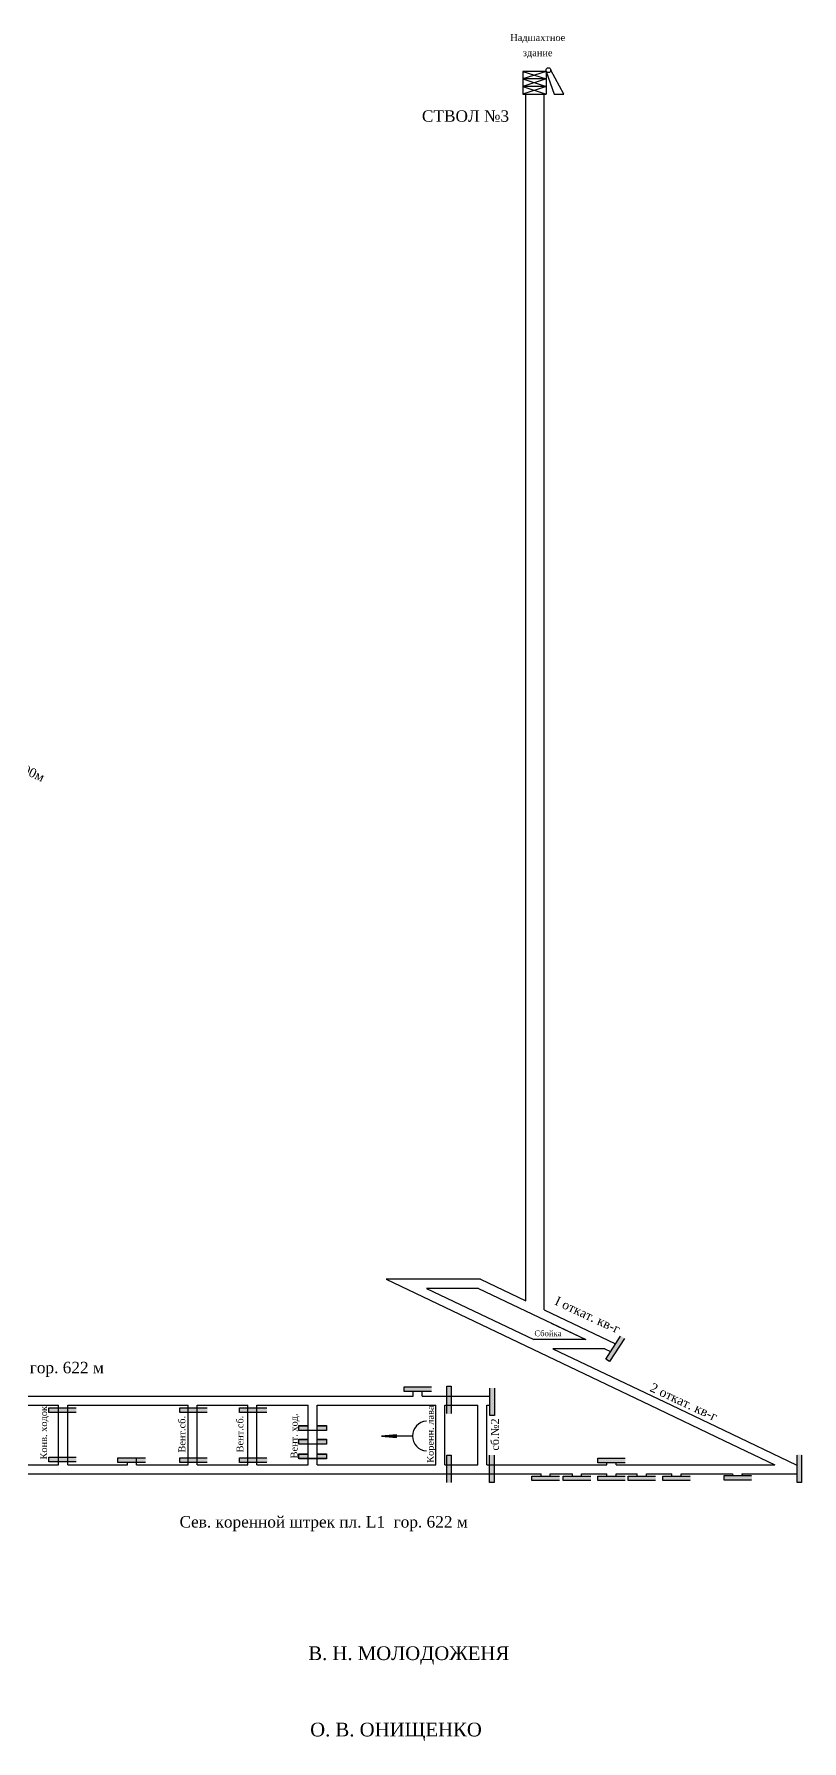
# Model space of a CAD drawing. Header units: millimetres. Extents: x -1215 to 285, y -425 to 439.
# Drawn here: x -51 to 285, y -425 to 322 of the extents above; entities that cross this region are included whole.
import ezdxf

# ---------------------------------------------------------------- set-up
doc = ezdxf.new("R2010")
doc.units = ezdxf.units.MM
for name, color, linetype in [('Двери', 7, 'Continuous'), ('Перемычки 01', 7, 'Continuous'), ('Подписи', 7, 'Continuous')]:
    doc.layers.add(name, color=color, linetype=linetype)
doc.styles.get("Standard").update_dxf_attribs({"font": 'TIMES.TTF', "height": 10})

msp = doc.modelspace()

# ---------------------------------------------------------------- hatches: boundary and pattern name
msp.add_hatch(color=256).paths.add_polyline_path([(107.47, -291.77), (107.47, -290.57), (100.91, -291.21)])
at = {"layer": 'Двери'}
h = msp.add_hatch(color=256, dxfattribs=at)
h.paths.add_polyline_path([(68.74, -286.61), (64.64, -286.61), (64.64, -288.81), (68.74, -288.81), (68.74, -288.71), (64.74, -288.71), (64.74, -286.71), (68.74, -286.71)])
h.paths.add_polyline_path([(72.74, -288.71), (68.74, -288.71), (68.74, -288.81), (72.74, -288.81)])
h.paths.add_polyline_path([(76.84, -286.61), (72.74, -286.61), (72.74, -286.71), (76.74, -286.71), (76.74, -288.71), (72.74, -288.71), (72.74, -288.81), (76.84, -288.81)])
h = msp.add_hatch(color=3, dxfattribs=at)
h.paths.add_polyline_path([(64.74, -286.71), (64.74, -288.71), (68.74, -288.71), (68.74, -286.71)])
h.paths.add_polyline_path([(76.74, -288.71), (76.74, -286.71), (72.74, -286.71), (72.74, -288.71)])
h = msp.add_hatch(color=256, dxfattribs=at)
h.paths.add_polyline_path([(68.74, -292.56), (64.64, -292.56), (64.64, -294.76), (68.74, -294.76), (68.74, -294.66), (64.74, -294.66), (64.74, -292.66), (68.74, -292.66)])
h.paths.add_polyline_path([(72.74, -294.66), (68.74, -294.66), (68.74, -294.76), (72.74, -294.76)])
h.paths.add_polyline_path([(76.84, -292.56), (72.74, -292.56), (72.74, -292.66), (76.74, -292.66), (76.74, -294.66), (72.74, -294.66), (72.74, -294.76), (76.84, -294.76)])
h = msp.add_hatch(color=3, dxfattribs=at)
h.paths.add_polyline_path([(64.74, -292.66), (64.74, -294.66), (68.74, -294.66), (68.74, -292.66)])
h.paths.add_polyline_path([(76.74, -294.66), (76.74, -292.66), (72.74, -292.66), (72.74, -294.66)])
h = msp.add_hatch(color=256, dxfattribs=at)
h.paths.add_polyline_path([(68.74, -298.95), (64.64, -298.95), (64.64, -301.15), (68.74, -301.15), (68.74, -301.05), (64.74, -301.05), (64.74, -299.05), (68.74, -299.05)])
h.paths.add_polyline_path([(72.74, -301.05), (68.74, -301.05), (68.74, -301.15), (72.74, -301.15)])
h.paths.add_polyline_path([(76.84, -298.95), (72.74, -298.95), (72.74, -299.05), (76.74, -299.05), (76.74, -301.05), (72.74, -301.05), (72.74, -301.15), (76.84, -301.15)])
h = msp.add_hatch(color=3, dxfattribs=at)
h.paths.add_polyline_path([(64.74, -299.05), (64.74, -301.05), (68.74, -301.05), (68.74, -299.05)])
h.paths.add_polyline_path([(76.74, -301.05), (76.74, -299.05), (72.74, -299.05), (72.74, -301.05)])
at = {"layer": 'Перемычки 01'}
h = msp.add_hatch(color=256, dxfattribs=at)
h.paths.add_polyline_path([(200.67, -258.74), (202.88, -255.29), (202.79, -255.23), (200.64, -258.6), (198.95, -257.52), (201.11, -254.15), (201.03, -254.1), (198.81, -257.55)])
h.paths.add_polyline_path([(202.79, -255.23), (202.88, -255.29), (207.25, -248.47), (205.39, -247.28), (201.03, -254.1), (201.11, -254.15), (205.42, -247.42), (207.11, -248.5)])
h = msp.add_hatch(color=3, dxfattribs=at)
h.paths.add_polyline_path([(198.95, -257.52), (200.64, -258.6), (202.79, -255.23), (201.11, -254.15)])
h.paths.add_polyline_path([(204.95, -251.86), (203.27, -250.79), (201.11, -254.15), (202.79, -255.23)])
h.paths.add_polyline_path([(204.95, -251.86), (207.11, -248.5), (205.42, -247.42), (203.27, -250.79)])
h = msp.add_hatch(color=256, dxfattribs=at)
h.paths.add_polyline_path([(110.67, -271.71), (114.77, -271.71), (114.77, -271.61), (110.77, -271.61), (110.77, -269.61), (114.77, -269.61), (114.77, -269.51), (110.67, -269.51)])
h.paths.add_polyline_path([(114.77, -271.61), (114.77, -271.71), (122.87, -271.71), (122.87, -269.51), (114.77, -269.51), (114.77, -269.61), (122.77, -269.61), (122.77, -271.61)])
h = msp.add_hatch(color=2, dxfattribs=at)
h.paths.add_polyline_path([(110.77, -269.61), (110.77, -271.61), (114.77, -271.61), (114.77, -269.61)])
h.paths.add_polyline_path([(118.77, -271.61), (118.77, -269.61), (114.77, -269.61), (114.77, -271.61)])
h.paths.add_polyline_path([(118.77, -271.61), (122.77, -271.61), (122.77, -269.61), (118.77, -269.61)])
h = msp.add_hatch(color=256, dxfattribs=at)
h.paths.add_polyline_path([(129.3, -269.25), (129.3, -273.35), (129.4, -273.35), (129.4, -269.35), (131.4, -269.35), (131.4, -273.35), (131.5, -273.35), (131.5, -269.25)])
h.paths.add_polyline_path([(129.4, -273.35), (129.3, -273.35), (129.3, -281.45), (131.5, -281.45), (131.5, -273.35), (131.4, -273.35), (131.4, -281.35), (129.4, -281.35)])
h = msp.add_hatch(color=2, dxfattribs=at)
h.paths.add_polyline_path([(131.4, -269.35), (129.4, -269.35), (129.4, -273.35), (131.4, -273.35)])
h.paths.add_polyline_path([(129.4, -277.35), (131.4, -277.35), (131.4, -273.35), (129.4, -273.35)])
h.paths.add_polyline_path([(129.4, -277.35), (129.4, -281.35), (131.4, -281.35), (131.4, -277.35)])
h = msp.add_hatch(color=256, dxfattribs=at)
h.paths.add_polyline_path([(150.4, -282.32), (150.4, -278.22), (150.3, -278.22), (150.3, -282.22), (148.3, -282.22), (148.3, -278.22), (148.2, -278.22), (148.2, -282.32)])
h.paths.add_polyline_path([(150.3, -278.22), (150.4, -278.22), (150.4, -270.12), (148.2, -270.12), (148.2, -278.22), (148.3, -278.22), (148.3, -270.22), (150.3, -270.22)])
h = msp.add_hatch(color=3, dxfattribs=at)
h.paths.add_polyline_path([(148.3, -282.22), (150.3, -282.22), (150.3, -278.22), (148.3, -278.22)])
h.paths.add_polyline_path([(150.3, -274.22), (148.3, -274.22), (148.3, -278.22), (150.3, -278.22)])
h.paths.add_polyline_path([(150.3, -274.22), (150.3, -270.22), (148.3, -270.22), (148.3, -274.22)])
h = msp.add_hatch(color=256, dxfattribs=at)
h.paths.add_polyline_path([(-44.84, -280.94), (-40.74, -280.94), (-40.74, -280.84), (-44.74, -280.84), (-44.74, -278.84), (-40.74, -278.84), (-40.74, -278.74), (-44.84, -278.74)])
h.paths.add_polyline_path([(-40.74, -280.84), (-40.74, -280.94), (-32.64, -280.94), (-32.64, -278.74), (-40.74, -278.74), (-40.74, -278.84), (-32.74, -278.84), (-32.74, -280.84)])
h = msp.add_hatch(color=3, dxfattribs=at)
h.paths.add_polyline_path([(-44.74, -278.84), (-44.74, -280.84), (-40.74, -280.84), (-40.74, -278.84)])
h.paths.add_polyline_path([(-36.74, -280.84), (-36.74, -278.84), (-40.74, -278.84), (-40.74, -280.84)])
h.paths.add_polyline_path([(-36.74, -280.84), (-32.74, -280.84), (-32.74, -278.84), (-36.74, -278.84)])
h = msp.add_hatch(color=256, dxfattribs=at)
h.paths.add_polyline_path([(12.5, -280.94), (16.6, -280.94), (16.6, -280.84), (12.6, -280.84), (12.6, -278.84), (16.6, -278.84), (16.6, -278.74), (12.5, -278.74)])
h.paths.add_polyline_path([(16.6, -280.84), (16.6, -280.94), (24.7, -280.94), (24.7, -278.74), (16.6, -278.74), (16.6, -278.84), (24.6, -278.84), (24.6, -280.84)])
h = msp.add_hatch(color=3, dxfattribs=at)
h.paths.add_polyline_path([(12.6, -278.84), (12.6, -280.84), (16.6, -280.84), (16.6, -278.84)])
h.paths.add_polyline_path([(20.6, -280.84), (20.6, -278.84), (16.6, -278.84), (16.6, -280.84)])
h.paths.add_polyline_path([(20.6, -280.84), (24.6, -280.84), (24.6, -278.84), (20.6, -278.84)])
h = msp.add_hatch(color=256, dxfattribs=at)
h.paths.add_polyline_path([(38.61, -280.94), (42.71, -280.94), (42.71, -280.84), (38.71, -280.84), (38.71, -278.84), (42.71, -278.84), (42.71, -278.74), (38.61, -278.74)])
h.paths.add_polyline_path([(42.71, -280.84), (42.71, -280.94), (50.81, -280.94), (50.81, -278.74), (42.71, -278.74), (42.71, -278.84), (50.71, -278.84), (50.71, -280.84)])
h = msp.add_hatch(color=3, dxfattribs=at)
h.paths.add_polyline_path([(38.71, -278.84), (38.71, -280.84), (42.71, -280.84), (42.71, -278.84)])
h.paths.add_polyline_path([(46.71, -280.84), (46.71, -278.84), (42.71, -278.84), (42.71, -280.84)])
h.paths.add_polyline_path([(46.71, -280.84), (50.71, -280.84), (50.71, -278.84), (46.71, -278.84)])
h = msp.add_hatch(color=256, dxfattribs=at)
h.paths.add_polyline_path([(-44.81, -302.51), (-40.71, -302.51), (-40.71, -302.41), (-44.71, -302.41), (-44.71, -300.41), (-40.71, -300.41), (-40.71, -300.31), (-44.81, -300.31)])
h.paths.add_polyline_path([(-40.71, -302.41), (-40.71, -302.51), (-32.61, -302.51), (-32.61, -300.31), (-40.71, -300.31), (-40.71, -300.41), (-32.71, -300.41), (-32.71, -302.41)])
h = msp.add_hatch(color=3, dxfattribs=at)
h.paths.add_polyline_path([(-44.71, -300.41), (-44.71, -302.41), (-40.71, -302.41), (-40.71, -300.41)])
h.paths.add_polyline_path([(-36.71, -302.41), (-36.71, -300.41), (-40.71, -300.41), (-40.71, -302.41)])
h.paths.add_polyline_path([(-36.71, -302.41), (-32.71, -302.41), (-32.71, -300.41), (-36.71, -300.41)])
h = msp.add_hatch(color=256, dxfattribs=at)
h.paths.add_polyline_path([(-14.53, -302.79), (-10.43, -302.79), (-10.43, -302.69), (-14.43, -302.69), (-14.43, -300.69), (-10.43, -300.69), (-10.43, -300.59), (-14.53, -300.59)])
h.paths.add_polyline_path([(-10.43, -302.69), (-10.43, -302.79), (-2.33, -302.79), (-2.33, -300.59), (-10.43, -300.59), (-10.43, -300.69), (-2.43, -300.69), (-2.43, -302.69)])
h = msp.add_hatch(color=3, dxfattribs=at)
h.paths.add_polyline_path([(-14.43, -300.69), (-14.43, -302.69), (-10.43, -302.69), (-10.43, -300.69)])
h.paths.add_polyline_path([(-6.43, -302.69), (-6.43, -300.69), (-10.43, -300.69), (-10.43, -302.69)])
h.paths.add_polyline_path([(-6.43, -302.69), (-2.43, -302.69), (-2.43, -300.69), (-6.43, -300.69)])
h = msp.add_hatch(color=256, dxfattribs=at)
h.paths.add_polyline_path([(12.53, -302.79), (16.63, -302.79), (16.63, -302.69), (12.63, -302.69), (12.63, -300.69), (16.63, -300.69), (16.63, -300.59), (12.53, -300.59)])
h.paths.add_polyline_path([(16.63, -302.69), (16.63, -302.79), (24.73, -302.79), (24.73, -300.59), (16.63, -300.59), (16.63, -300.69), (24.63, -300.69), (24.63, -302.69)])
h = msp.add_hatch(color=3, dxfattribs=at)
h.paths.add_polyline_path([(12.63, -300.69), (12.63, -302.69), (16.63, -302.69), (16.63, -300.69)])
h.paths.add_polyline_path([(20.63, -302.69), (20.63, -300.69), (16.63, -300.69), (16.63, -302.69)])
h.paths.add_polyline_path([(20.63, -302.69), (24.63, -302.69), (24.63, -300.69), (20.63, -300.69)])
h = msp.add_hatch(color=256, dxfattribs=at)
h.paths.add_polyline_path([(38.65, -302.79), (42.75, -302.79), (42.75, -302.69), (38.75, -302.69), (38.75, -300.69), (42.75, -300.69), (42.75, -300.59), (38.65, -300.59)])
h.paths.add_polyline_path([(42.75, -302.69), (42.75, -302.79), (50.85, -302.79), (50.85, -300.59), (42.75, -300.59), (42.75, -300.69), (50.75, -300.69), (50.75, -302.69)])
h = msp.add_hatch(color=3, dxfattribs=at)
h.paths.add_polyline_path([(38.75, -300.69), (38.75, -302.69), (42.75, -302.69), (42.75, -300.69)])
h.paths.add_polyline_path([(46.75, -302.69), (46.75, -300.69), (42.75, -300.69), (42.75, -302.69)])
h.paths.add_polyline_path([(46.75, -302.69), (50.75, -302.69), (50.75, -300.69), (46.75, -300.69)])
h = msp.add_hatch(color=256, dxfattribs=at)
h.paths.add_polyline_path([(129.3, -299.37), (129.3, -303.47), (129.4, -303.47), (129.4, -299.47), (131.4, -299.47), (131.4, -303.47), (131.5, -303.47), (131.5, -299.37)])
h.paths.add_polyline_path([(129.4, -303.47), (129.3, -303.47), (129.3, -311.57), (131.5, -311.57), (131.5, -303.47), (131.4, -303.47), (131.4, -311.47), (129.4, -311.47)])
h = msp.add_hatch(color=2, dxfattribs=at)
h.paths.add_polyline_path([(131.4, -299.47), (129.4, -299.47), (129.4, -303.47), (131.4, -303.47)])
h.paths.add_polyline_path([(129.4, -307.47), (131.4, -307.47), (131.4, -303.47), (129.4, -303.47)])
h.paths.add_polyline_path([(129.4, -307.47), (129.4, -311.47), (131.4, -311.47), (131.4, -307.47)])
h = msp.add_hatch(color=256, dxfattribs=at)
h.paths.add_polyline_path([(150.22, -311.62), (150.22, -307.52), (150.12, -307.52), (150.12, -311.52), (148.12, -311.52), (148.12, -307.52), (148.02, -307.52), (148.02, -311.62)])
h.paths.add_polyline_path([(150.12, -307.52), (150.22, -307.52), (150.22, -299.42), (148.02, -299.42), (148.02, -307.52), (148.12, -307.52), (148.12, -299.52), (150.12, -299.52)])
h = msp.add_hatch(color=3, dxfattribs=at)
h.paths.add_polyline_path([(148.12, -311.52), (150.12, -311.52), (150.12, -307.52), (148.12, -307.52)])
h.paths.add_polyline_path([(150.12, -303.52), (148.12, -303.52), (148.12, -307.52), (150.12, -307.52)])
h.paths.add_polyline_path([(150.12, -303.52), (150.12, -299.52), (148.12, -299.52), (148.12, -303.52)])
h = msp.add_hatch(color=256, dxfattribs=at)
h.paths.add_polyline_path([(195.36, -302.98), (199.46, -302.98), (199.46, -302.88), (195.46, -302.88), (195.46, -300.88), (199.46, -300.88), (199.46, -300.78), (195.36, -300.78)])
h.paths.add_polyline_path([(199.46, -302.88), (199.46, -302.98), (207.56, -302.98), (207.56, -300.78), (199.46, -300.78), (199.46, -300.88), (207.46, -300.88), (207.46, -302.88)])
h = msp.add_hatch(color=3, dxfattribs=at)
h.paths.add_polyline_path([(195.46, -300.88), (195.46, -302.88), (199.46, -302.88), (199.46, -300.88)])
h.paths.add_polyline_path([(203.46, -302.88), (203.46, -300.88), (199.46, -300.88), (199.46, -302.88)])
h.paths.add_polyline_path([(203.46, -302.88), (207.46, -302.88), (207.46, -300.88), (203.46, -300.88)])
h = msp.add_hatch(color=256, dxfattribs=at)
h.paths.add_polyline_path([(284.74, -311.56), (284.74, -307.46), (284.64, -307.46), (284.64, -311.46), (282.64, -311.46), (282.64, -307.46), (282.54, -307.46), (282.54, -311.56)])
h.paths.add_polyline_path([(284.64, -307.46), (284.74, -307.46), (284.74, -299.36), (282.54, -299.36), (282.54, -307.46), (282.64, -307.46), (282.64, -299.46), (284.64, -299.46)])
h = msp.add_hatch(color=3, dxfattribs=at)
h.paths.add_polyline_path([(282.64, -311.46), (284.64, -311.46), (284.64, -307.46), (282.64, -307.46)])
h.paths.add_polyline_path([(284.64, -303.46), (282.64, -303.46), (282.64, -307.46), (284.64, -307.46)])
h.paths.add_polyline_path([(284.64, -303.46), (284.64, -299.46), (282.64, -299.46), (282.64, -303.46)])
h = msp.add_hatch(color=256, dxfattribs=at)
h.paths.add_polyline_path([(166.57, -310.78), (170.67, -310.78), (170.67, -310.68), (166.67, -310.68), (166.67, -308.68), (170.67, -308.68), (170.67, -308.58), (166.57, -308.58)])
h.paths.add_polyline_path([(170.67, -310.68), (170.67, -310.78), (178.77, -310.78), (178.77, -308.58), (170.67, -308.58), (170.67, -308.68), (178.67, -308.68), (178.67, -310.68)])
h = msp.add_hatch(color=3, dxfattribs=at)
h.paths.add_polyline_path([(166.67, -308.68), (166.67, -310.68), (170.67, -310.68), (170.67, -308.68)])
h.paths.add_polyline_path([(174.67, -310.68), (174.67, -308.68), (170.67, -308.68), (170.67, -310.68)])
h.paths.add_polyline_path([(174.67, -310.68), (178.67, -310.68), (178.67, -308.68), (174.67, -308.68)])
h = msp.add_hatch(color=256, dxfattribs=at)
h.paths.add_polyline_path([(180.26, -310.78), (184.36, -310.78), (184.36, -310.68), (180.36, -310.68), (180.36, -308.68), (184.36, -308.68), (184.36, -308.58), (180.26, -308.58)])
h.paths.add_polyline_path([(184.36, -310.68), (184.36, -310.78), (192.46, -310.78), (192.46, -308.58), (184.36, -308.58), (184.36, -308.68), (192.36, -308.68), (192.36, -310.68)])
h = msp.add_hatch(color=3, dxfattribs=at)
h.paths.add_polyline_path([(180.36, -308.68), (180.36, -310.68), (184.36, -310.68), (184.36, -308.68)])
h.paths.add_polyline_path([(188.36, -310.68), (188.36, -308.68), (184.36, -308.68), (184.36, -310.68)])
h.paths.add_polyline_path([(188.36, -310.68), (192.36, -310.68), (192.36, -308.68), (188.36, -308.68)])
h = msp.add_hatch(color=256, dxfattribs=at)
h.paths.add_polyline_path([(195.36, -310.78), (199.46, -310.78), (199.46, -310.68), (195.46, -310.68), (195.46, -308.68), (199.46, -308.68), (199.46, -308.58), (195.36, -308.58)])
h.paths.add_polyline_path([(199.46, -310.68), (199.46, -310.78), (207.56, -310.78), (207.56, -308.58), (199.46, -308.58), (199.46, -308.68), (207.46, -308.68), (207.46, -310.68)])
h = msp.add_hatch(color=3, dxfattribs=at)
h.paths.add_polyline_path([(195.46, -308.68), (195.46, -310.68), (199.46, -310.68), (199.46, -308.68)])
h.paths.add_polyline_path([(203.46, -310.68), (203.46, -308.68), (199.46, -308.68), (199.46, -310.68)])
h.paths.add_polyline_path([(203.46, -310.68), (207.46, -310.68), (207.46, -308.68), (203.46, -308.68)])
h = msp.add_hatch(color=256, dxfattribs=at)
h.paths.add_polyline_path([(208.63, -310.78), (212.73, -310.78), (212.73, -310.68), (208.73, -310.68), (208.73, -308.68), (212.73, -308.68), (212.73, -308.58), (208.63, -308.58)])
h.paths.add_polyline_path([(212.73, -310.68), (212.73, -310.78), (220.83, -310.78), (220.83, -308.58), (212.73, -308.58), (212.73, -308.68), (220.73, -308.68), (220.73, -310.68)])
h = msp.add_hatch(color=3, dxfattribs=at)
h.paths.add_polyline_path([(208.73, -308.68), (208.73, -310.68), (212.73, -310.68), (212.73, -308.68)])
h.paths.add_polyline_path([(216.73, -310.68), (216.73, -308.68), (212.73, -308.68), (212.73, -310.68)])
h.paths.add_polyline_path([(216.73, -310.68), (220.73, -310.68), (220.73, -308.68), (216.73, -308.68)])
h = msp.add_hatch(color=256, dxfattribs=at)
h.paths.add_polyline_path([(223.85, -310.78), (227.95, -310.78), (227.95, -310.68), (223.95, -310.68), (223.95, -308.68), (227.95, -308.68), (227.95, -308.58), (223.85, -308.58)])
h.paths.add_polyline_path([(227.95, -310.68), (227.95, -310.78), (236.05, -310.78), (236.05, -308.58), (227.95, -308.58), (227.95, -308.68), (235.95, -308.68), (235.95, -310.68)])
h = msp.add_hatch(color=3, dxfattribs=at)
h.paths.add_polyline_path([(223.95, -308.68), (223.95, -310.68), (227.95, -310.68), (227.95, -308.68)])
h.paths.add_polyline_path([(231.95, -310.68), (231.95, -308.68), (227.95, -308.68), (227.95, -310.68)])
h.paths.add_polyline_path([(231.95, -310.68), (235.95, -310.68), (235.95, -308.68), (231.95, -308.68)])
h = msp.add_hatch(color=256, dxfattribs=at)
h.paths.add_polyline_path([(250.67, -310.51), (254.77, -310.51), (254.77, -310.41), (250.77, -310.41), (250.77, -308.41), (254.77, -308.41), (254.77, -308.31), (250.67, -308.31)])
h.paths.add_polyline_path([(254.77, -310.41), (254.77, -310.51), (262.87, -310.51), (262.87, -308.31), (254.77, -308.31), (254.77, -308.41), (262.77, -308.41), (262.77, -310.41)])
h = msp.add_hatch(color=3, dxfattribs=at)
h.paths.add_polyline_path([(250.77, -308.41), (250.77, -310.41), (254.77, -310.41), (254.77, -308.41)])
h.paths.add_polyline_path([(258.77, -310.41), (258.77, -308.41), (254.77, -308.41), (254.77, -310.41)])
h.paths.add_polyline_path([(258.77, -310.41), (262.77, -310.41), (262.77, -308.41), (258.77, -308.41)])

# ---------------------------------------------------------------- linework, layer by layer
for p, q in [((180.6, 295.81), (174.91, 306.31)), ((172.87, 305.82), (162.61, 302.49)), ((162.61, 305.82), (172.87, 302.49)), ((172.87, 305.82), (162.61, 305.82)), ((162.61, 305.82), (162.61, 295.82)), ((162.61, 302.49), (172.87, 299.15)), ((172.87, 302.49), (162.61, 299.15)), ((172.87, 302.49), (162.61, 302.49)), ((172.87, 299.15), (162.61, 295.82)), ((162.61, 299.15), (172.87, 295.82)), ((172.87, 299.15), (162.61, 299.15)), ((172.87, 305.82), (176.42, 295.81)), ((172.87, 305.82), (172.87, 295.82)), ((162.61, 295.82), (172.87, 295.82)), ((162.61, 295.82), (162.61, 295.82)), ((164.04, -89.11), (164.04, 295.82)), ((172.04, -89.11), (172.04, 295.82)), ((176.42, 295.81), (180.6, 295.81)), ((164.04, -232.06), (164.04, -89.11)), ((172.04, -235.88), (172.04, -89.11)), ((102.91, -222.59), (218.42, -277.69)), ((144.19, -222.59), (102.91, -222.59)), ((144.19, -222.59), (164.04, -232.06)), ((120.58, -226.59), (167.47, -248.96)), ((143.29, -226.59), (120.58, -226.59)), ((143.29, -226.59), (190.18, -248.96)), ((172.04, -235.88), (203.27, -250.77)), ((175.08, -241.76), (190.18, -248.96)), ((190.18, -248.96), (167.47, -248.96)), ((198.56, -252.96), (175.86, -252.96)), ((175.86, -252.96), (227.72, -277.69)), ((198.56, -252.96), (201.1, -254.17)), ((-56.81, -273.69), (-6.26, -273.69)), ((-6.26, -273.69), (114.67, -273.69)), ((-6.26, -273.69), (-6.13, -273.69)), ((114.67, -273.69), (114.67, -271.61)), ((118.67, -273.69), (118.67, -271.61)), ((118.67, -273.69), (148.3, -273.69)), ((-56.81, -277.69), (-40.41, -277.69)), ((-40.42, -303.69), (-40.41, -277.69)), ((-36.42, -303.69), (-36.41, -277.69)), ((-36.41, -277.69), (-6.26, -277.69)), ((-6.26, -277.69), (-1.18, -277.69)), ((-6.26, -277.69), (14.58, -277.69)), ((-1.18, -277.69), (10.58, -277.69)), ((14.58, -277.69), (16.27, -277.69)), ((16.27, -303.69), (16.27, -277.69)), ((20.27, -303.69), (20.27, -277.69)), ((20.27, -277.69), (42.36, -277.69)), ((42.36, -303.69), (42.36, -277.69)), ((46.36, -303.69), (46.36, -277.69)), ((46.36, -277.69), (68.75, -277.69)), ((68.75, -303.69), (68.75, -277.69)), ((72.75, -303.69), (72.75, -277.69)), ((72.75, -277.69), (124.6, -277.69)), ((124.6, -303.69), (124.6, -277.69)), ((128.6, -303.69), (128.6, -277.69)), ((128.6, -277.69), (142.96, -277.69)), ((142.96, -303.69), (142.96, -277.69)), ((146.96, -303.69), (146.96, -277.68)), ((146.96, -277.68), (148.27, -277.68)), ((218.42, -277.69), (250.61, -293.04)), ((227.72, -277.69), (250.61, -288.61)), ((250.61, -288.61), (282.23, -303.69)), ((114.39, -291.21), (107.47, -291.21)), ((250.61, -293.04), (272.94, -303.69)), ((-56.81, -303.69), (-40.42, -303.69)), ((-36.42, -303.69), (-19.73, -303.69)), ((-21.26, -303.69), (-10.26, -303.69)), ((-10.26, -303.69), (-10.26, -302.69)), ((-6.26, -303.69), (-6.26, -300.69)), ((-6.26, -303.69), (10.58, -303.69)), ((-6.26, -303.69), (14.58, -303.69)), ((14.58, -303.69), (16.27, -303.69)), ((20.27, -303.69), (42.36, -303.69)), ((46.36, -303.69), (68.75, -303.69)), ((72.75, -303.69), (84.03, -303.69)), ((83.67, -303.69), (124.6, -303.69)), ((93.41, -303.69), (93.45, -303.69)), ((128.6, -303.69), (142.96, -303.69)), ((146.96, -303.69), (199.46, -303.69)), ((199.46, -303.69), (199.46, -302.88)), ((203.46, -303.69), (203.46, -302.88)), ((203.46, -303.69), (239.03, -303.69)), ((239.03, -303.69), (250.61, -303.69)), ((250.61, -303.69), (272.94, -303.69)), ((271.88, -303.69), (272.94, -303.69)), ((282.23, -303.69), (282.64, -303.69)), ((-56.81, -307.69), (14.58, -307.69)), ((14.58, -307.69), (41.15, -307.69)), ((41.15, -307.69), (163.04, -307.69)), ((163.04, -307.69), (170.67, -307.69)), ((170.67, -308.68), (170.67, -307.69)), ((174.67, -308.68), (174.67, -307.69)), ((174.67, -307.69), (184.36, -307.69)), ((184.36, -308.68), (184.36, -307.69)), ((188.36, -308.68), (188.36, -307.69)), ((188.36, -307.69), (199.46, -307.69)), ((199.46, -308.68), (199.46, -307.69)), ((203.46, -308.68), (203.46, -307.69)), ((203.46, -307.69), (212.73, -307.69)), ((212.73, -308.68), (212.73, -307.69)), ((216.73, -308.68), (216.73, -307.69)), ((216.73, -307.69), (227.93, -307.69)), ((227.93, -308.68), (227.93, -307.69)), ((231.93, -308.68), (231.93, -307.69)), ((231.93, -307.69), (238.64, -307.69)), ((235.75, -307.69), (250.61, -307.69)), ((250.61, -307.69), (252.61, -307.69)), ((252.61, -307.69), (254.42, -307.69)), ((254.42, -307.69), (254.56, -308.41)), ((258.5, -307.69), (258.64, -308.41)), ((258.5, -307.69), (266.49, -307.69)), ((266.49, -307.69), (282.64, -307.69))]:
    msp.add_line(p, q)
msp.add_lwpolyline([(107.47, -290.57), (100.91, -291.21), (107.47, -291.77)], close=True)
msp.add_circle((173.87, 306.34), 1.04)
msp.add_arc((120.9, -291.17), 6.51, 93.5948, 266.4052)
at = {"layer": 'Двери'}
for points in [[(72.74, -286.61), (76.84, -286.61), (76.84, -288.81), (64.64, -288.81), (64.64, -286.61), (68.74, -286.61)], [(72.74, -286.71), (76.74, -286.71), (76.74, -288.71), (64.74, -288.71), (64.74, -286.71), (68.74, -286.71)], [(72.74, -292.56), (76.84, -292.56), (76.84, -294.76), (64.64, -294.76), (64.64, -292.56), (68.74, -292.56)], [(72.74, -292.66), (76.74, -292.66), (76.74, -294.66), (64.74, -294.66), (64.74, -292.66), (68.74, -292.66)], [(72.74, -298.95), (76.84, -298.95), (76.84, -301.15), (64.64, -301.15), (64.64, -298.95), (68.74, -298.95)], [(72.74, -299.05), (76.74, -299.05), (76.74, -301.05), (64.74, -301.05), (64.74, -299.05), (68.74, -299.05)]]:
    msp.add_lwpolyline(points, dxfattribs=at)
at = {"layer": 'Перемычки 01'}
for points in [[(207.11, -248.5), (200.64, -258.6), (198.95, -257.52), (205.42, -247.42)], [(122.77, -271.61), (110.77, -271.61), (110.77, -269.61), (122.77, -269.61)], [(129.4, -281.35), (129.4, -269.35), (131.4, -269.35), (131.4, -281.35)], [(150.3, -270.22), (150.3, -282.22), (148.3, -282.22), (148.3, -270.22)], [(-32.74, -280.84), (-44.74, -280.84), (-44.74, -278.84), (-32.74, -278.84)], [(24.6, -280.84), (12.6, -280.84), (12.6, -278.84), (24.6, -278.84)], [(50.71, -280.84), (38.71, -280.84), (38.71, -278.84), (50.71, -278.84)], [(-32.71, -302.41), (-44.71, -302.41), (-44.71, -300.41), (-32.71, -300.41)], [(-2.43, -302.69), (-14.43, -302.69), (-14.43, -300.69), (-2.43, -300.69)], [(24.63, -302.69), (12.63, -302.69), (12.63, -300.69), (24.63, -300.69)], [(50.75, -302.69), (38.75, -302.69), (38.75, -300.69), (50.75, -300.69)], [(129.4, -311.47), (129.4, -299.47), (131.4, -299.47), (131.4, -311.47)], [(150.12, -299.52), (150.12, -311.52), (148.12, -311.52), (148.12, -299.52)], [(207.46, -302.88), (195.46, -302.88), (195.46, -300.88), (207.46, -300.88)], [(284.64, -299.46), (284.64, -311.46), (282.64, -311.46), (282.64, -299.46)], [(178.67, -310.68), (166.67, -310.68), (166.67, -308.68), (178.67, -308.68)], [(192.36, -310.68), (180.36, -310.68), (180.36, -308.68), (192.36, -308.68)], [(207.46, -310.68), (195.46, -310.68), (195.46, -308.68), (207.46, -308.68)], [(220.73, -310.68), (208.73, -310.68), (208.73, -308.68), (220.73, -308.68)], [(235.95, -310.68), (223.95, -310.68), (223.95, -308.68), (235.95, -308.68)], [(262.77, -310.41), (250.77, -310.41), (250.77, -308.41), (262.77, -308.41)]]:
    msp.add_lwpolyline(points, dxfattribs=at)

# ---------------------------------------------------------------- texts
for s, height, p in [('Надшахтное', 3, (157.19, 319.1)), ('здание', 3, (162.71, 312.43)), ('СТВОЛ №3', 5, (118.54, 283.77)), ('Сбойка', 2.5, (167.75, -247.48)), ('Сев. групп. штрек пл. L1 гор. 622 м', 5, (-134.92, -263.69)), ('Сев. коренной штрек пл. L1  гор. 622 м', 5, (12.51, -331.19))]:
    msp.add_text(s, height=height).set_placement(p)
for s, height, rotation, p in [('Кв-г №3 г.400м', 4, 335, (-84.01, 11.81)), ('I откат. кв-г', 4, 335, (176.26, -233.49)), ('2 откат. кв-г', 4, 335, (217.91, -271.34)), ('Конв. ходок', 3, 90, (-45.45, -301.44)), ('Вент.сб.', 3, 90, (15.05, -298.39)), ('Вент.сб.', 3, 90, (40.43, -298.31)), ('Вент. ход.', 3, 90, (64.12, -300.94)), ('Коренн. лава', 3, 90, (123.74, -302.89)), ('сб.№2', 3.5, 90, (152.22, -297.51))]:
    msp.add_text(s, height=height, rotation=rotation).set_placement(p)
at = {"layer": 'Подписи'}
for s, p in [('В. Н. МОЛОДОЖЕНЯ', (68.82, -389.16)), ('О. В. ОНИЩЕНКО', (69.64, -422.56))]:
    msp.add_text(s, height=6, dxfattribs=at).set_placement(p)

doc.saveas('drawing.dxf')
